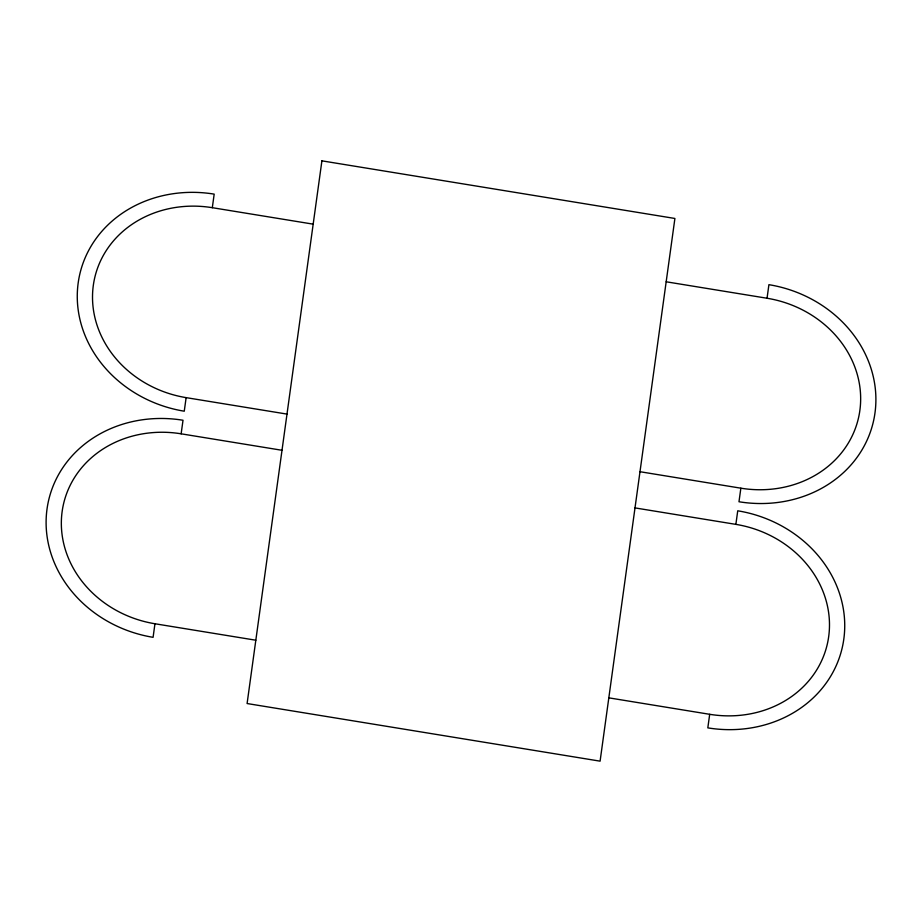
<?xml version="1.0" encoding="UTF-8"?>
<svg xmlns="http://www.w3.org/2000/svg" width="922" height="922" viewBox="0 0 922 922"><rect width="100%" height="100%" fill="white"/><g stroke="black" fill="none" stroke-linecap="round" stroke-linejoin="round"><path stroke-width="1.38" d="M154.954 623.756L153.087 637.321A122.787 109.395 14.8 0 1 47.022 509.025A122.787 109.395 14.8 0 1 183.017 420.248L181.138 433.813A107.436 95.727 14.8 0 0 62.143 511.491A107.436 95.727 14.8 0 0 154.954 623.756L255.82 640.214M186.129 397.636L184.262 411.2A122.787 109.395 14.8 0 1 78.186 282.904A122.787 109.395 14.8 0 1 214.181 194.127L212.314 207.692A107.436 95.727 14.8 0 0 93.318 285.371A107.436 95.727 14.8 0 0 186.129 397.636L286.984 414.093M709.686 714.308L707.819 727.873A122.787 109.395 14.8 0 0 843.814 639.096A122.787 109.395 14.8 0 0 737.738 510.8L735.871 524.364A107.436 95.727 14.8 0 1 828.682 636.629A107.436 95.727 14.8 0 1 709.686 714.308L608.831 697.85M740.862 488.187L738.983 501.752A122.787 109.395 14.8 0 0 874.978 412.975A122.787 109.395 14.8 0 0 768.913 284.679L767.046 298.244A107.436 95.727 14.8 0 1 859.857 410.509A107.436 95.727 14.8 0 1 740.862 488.187L639.995 471.718M212.314 207.692L313.169 224.15M666.18 281.786L767.046 298.244M181.138 433.813L282.005 450.282M635.016 507.907L735.871 524.364M321.905 160.843L247.096 703.532L600.095 761.157L674.904 218.468L321.905 160.843"/></g></svg>
